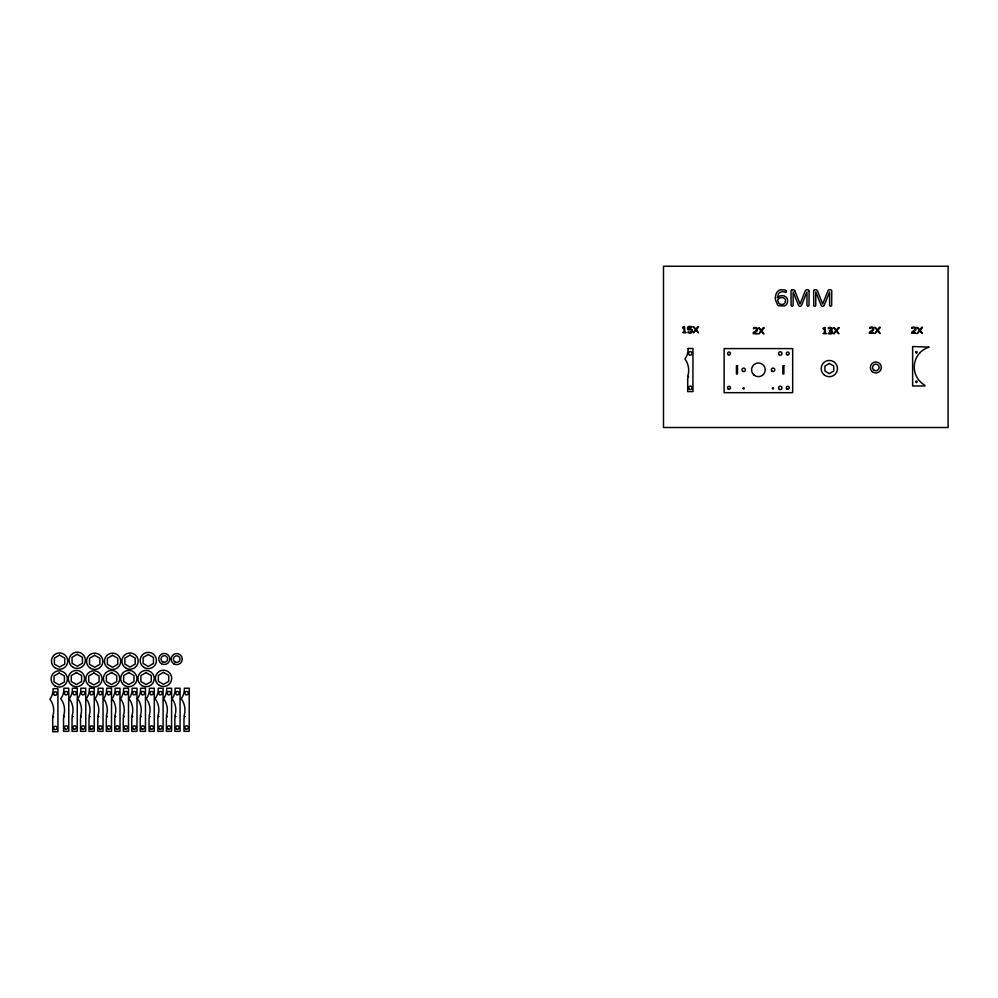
<?xml version="1.0" encoding="UTF-8"?>
<svg xmlns="http://www.w3.org/2000/svg" width="998" height="998" viewBox="0 0 998 998"><rect width="100%" height="100%" fill="white"/><g stroke="black" fill="none" stroke-linecap="round" stroke-linejoin="round"><path stroke-width="1.5" d="M687.722 329.527L688.645 330.051A2.932 2.932 0 0 1 690.154 329.664L690.279 329.664A1.36 1.36 0 0 1 691.177 330.064L691.464 330.762A1.435 1.435 0 0 1 691.352 331.511M687.734 329.415C685.564 323.676 697.377 327.893 688.919 327.294L688.62 329.24A3.256 3.256 0 0 1 690.391 328.878L691.165 329.041A1.834 1.834 0 0 1 692.213 330.201M691.34 331.511L690.217 332.147A4.004 4.004 0 0 1 689.531 332.172A2.932 2.932 0 0 1 688.321 331.847L687.847 332.471A3.468 3.468 0 0 0 689.319 332.97A3.693 3.693 0 0 0 690.928 332.845M928.913 347.117L912.634 346.518L912.634 386.001L925.034 385.964L924.709 385.166A20.908 20.908 0 0 1 915.228 373.352A20.808 20.808 0 0 1 914.779 362.436A21.008 21.008 0 0 1 919.669 353.043M756.521 330.126L756.659 328.853L755.511 328.305A3.855 3.855 0 0 0 753.789 328.629M828.328 327.855L828.465 328.504M755.686 331.785L755.773 331.723A8.196 8.196 0 0 0 756.771 330.974M871.491 331.586L871.404 331.648A9.78 9.78 0 0 0 870.593 332.234A1.559 1.559 0 0 0 870.144 332.758L873.724 333.232L869.32 333.157A1.497 1.497 0 0 1 869.582 332.197A3.767 3.767 0 0 1 870.268 331.486A8.421 8.421 0 0 1 871.154 330.862A14.845 14.845 0 0 0 871.94 330.338A4.354 4.354 0 0 0 872.714 329.677L872.838 328.404L871.691 327.855A3.855 3.855 0 0 0 869.969 328.18M871.953 331.274L872.052 331.211A8.196 8.196 0 0 0 872.951 330.525A3.493 3.493 0 0 0 873.275 330.176L873.687 329.465A1.684 1.684 0 0 0 873.786 328.916L873.749 328.567A1.634 1.634 0 0 0 873.412 327.818L873.175 327.569M755.224 332.097L755.224 332.097A9.78 9.78 0 0 0 754.401 332.683M913.706 331.61L913.532 331.735A9.78 9.78 0 0 0 912.808 332.259A1.559 1.559 0 0 0 912.359 332.783L915.952 333.22L911.536 333.132A1.497 1.497 0 0 1 911.798 332.222A3.767 3.767 0 0 1 912.484 331.511A8.421 8.421 0 0 1 913.37 330.887A14.845 14.845 0 0 0 914.156 330.363A4.354 4.354 0 0 0 914.929 329.702L915.054 328.417L913.919 327.88A3.855 3.855 0 0 0 912.184 328.205M911.86 327.556L912.022 328.242M683.106 327.955L684.042 327.494L684.042 332.134C678.79 332.87 689.73 333.132 684.878 332.134L684.478 326.521M823.537 328.916L824.473 328.454L824.473 333.095C819.221 333.831 830.124 334.105 825.309 333.095L824.909 327.481M690.928 332.833L691.689 332.421A1.659 1.659 0 0 0 692.15 331.785L692.288 331.249A2.844 2.844 0 0 0 692.275 330.538L692.2 330.188M684.241 326.521L682.607 327.332L682.869 328.005M830.299 333.157L831.721 331.91L829.725 330.999M753.602 328.679L753.465 327.98A4.516 4.516 0 0 1 755.498 327.519L756.06 327.569A2.071 2.071 0 0 1 756.983 328.018L757.233 328.267A1.684 1.684 0 0 1 757.507 329.914L757.095 330.625A3.493 3.493 0 0 1 756.771 330.974M869.782 328.23L869.645 327.531A4.516 4.516 0 0 1 871.678 327.07L872.24 327.119A2.071 2.071 0 0 1 873.175 327.569M792.4 289.732L793.31 289.732A1.609 1.609 0 0 1 794.707 290.717M824.672 327.481L823.051 328.292L823.313 328.966M829.538 330.999C828.028 330.113 833.979 329.215 830.386 328.18A3.481 3.481 0 0 0 828.652 328.467M915.628 327.843L915.391 327.594A2.071 2.071 0 0 0 914.467 327.144L913.894 327.082A4.516 4.516 0 0 0 911.86 327.544M794.732 290.717L800.059 303.978L805.374 290.717A1.609 1.609 0 0 1 806.808 289.707L807.582 289.732A1.472 1.472 0 0 1 809.066 291.179M809.104 291.279L809.004 305.712L807.769 306.286L806.97 305.363L806.97 291.952L801.556 305.338A1.622 1.622 0 0 1 798.562 305.338L793.148 291.952L793.123 305.463L792.35 306.286L791.14 305.8L791.015 291.279A1.522 1.522 0 0 1 791.277 290.393A1.697 1.697 0 0 1 791.664 290.006A1.522 1.522 0 0 1 792.412 289.744M919.632 353.105A20.808 20.808 0 0 1 928.826 347.217M914.268 331.236A8.196 8.196 0 0 0 915.178 330.55A3.493 3.493 0 0 0 915.503 330.201L915.915 329.49A1.684 1.684 0 0 0 915.628 327.88M754.413 332.696A1.559 1.559 0 0 0 753.952 333.207L757.544 333.681L753.141 333.606A1.497 1.497 0 0 1 753.403 332.646A3.767 3.767 0 0 1 754.076 331.935A8.421 8.421 0 0 1 754.962 331.311A14.845 14.845 0 0 0 755.76 330.787A4.354 4.354 0 0 0 756.534 330.126M828.328 327.855A3.955 3.955 0 0 1 830.623 327.419L831.895 327.918A1.36 1.36 0 0 1 832.282 328.554L831.247 330.575L831.908 330.849A1.534 1.534 0 0 1 832.444 331.473A1.659 1.659 0 0 1 831.97 333.482M830.299 333.145A3.867 3.867 0 0 1 828.677 332.958L828.29 333.594A5.077 5.077 0 0 0 830.436 333.956L831.421 333.769A2.208 2.208 0 0 0 831.958 333.469M813.919 290.393A1.697 1.697 0 0 1 814.306 290.006A1.522 1.522 0 0 1 815.042 289.744L815.94 289.732A1.609 1.609 0 0 1 817.35 290.717L822.689 303.978L828.016 290.717A1.609 1.609 0 0 1 829.438 289.707L830.211 289.732A1.472 1.472 0 0 1 831.197 290.081A1.572 1.572 0 0 1 831.746 291.279L831.646 305.712L830.398 306.286L829.612 305.363L829.612 291.952L824.198 305.338A1.622 1.622 0 0 1 821.192 305.338L815.778 291.952L815.765 305.463L814.979 306.286L813.782 305.8L813.644 291.279A1.522 1.522 0 0 1 813.919 290.393M688.059 348.477L688.046 350.123A15.694 15.694 0 0 1 684.915 359.006A16.205 16.205 0 0 1 687.622 364.083A18.875 18.875 0 0 1 687.709 376.358L688.545 376.72L687.722 378.192L687.722 391.59L692.949 391.59L692.949 348.477L688.059 348.477M775.409 297.529L775.396 297.766A27.171 27.171 0 0 0 775.471 299.787L777.579 304.989A5.015 5.015 0 0 0 778.752 305.787L784.44 305.962A5.177 5.177 0 0 0 786.062 304.889L786.674 304.19A4.84 4.84 0 0 0 787.434 302.544L787.597 301.621A7.198 7.198 0 0 0 787.534 300.061L787.148 298.651A4.965 4.965 0 0 0 786.112 297.117A5.202 5.202 0 0 0 782.37 295.658A7.884 7.884 0 0 0 780.536 295.782L778.24 296.868A4.441 4.441 0 0 0 777.442 297.678L778.428 293.874A4.953 4.953 0 0 1 779.9 292.327L782.083 291.678A8.184 8.184 0 0 1 783.106 291.703A6.662 6.662 0 0 1 785.276 292.227A1.634 1.634 0 0 0 785.987 292.439L786.449 290.68A10.504 10.504 0 0 0 784.653 289.931L780.523 289.769A5.227 5.227 0 0 0 778.951 290.418A6.562 6.562 0 0 0 776.856 292.451A8.583 8.583 0 0 0 775.745 295.196A16.03 16.03 0 0 0 775.508 296.443L775.409 297.529M698.55 326.857L696.367 329.702L698.425 332.858L695.856 330.326L693.361 332.87L695.419 329.714L693.336 326.62L695.918 329.091L697.926 326.546L698.55 326.882M764.006 327.93L761.823 330.787L763.882 333.943L761.312 331.398L758.792 333.931L760.875 330.8L758.792 327.693L761.374 330.176L763.383 327.618L764.006 327.968M838.994 327.818L836.798 330.675L838.881 333.794L836.299 331.286L833.829 333.856L835.862 330.675L833.767 327.581L836.349 330.051L838.357 327.506L838.994 327.818M880.199 327.481L878.003 330.338L880.074 333.494L877.504 330.949L875.009 333.494L877.067 330.35L874.972 327.244L877.554 329.727L879.562 327.169L880.186 327.519M922.414 327.506L920.218 330.363L922.314 333.482L919.719 330.974L917.249 333.544L919.283 330.375L917.187 327.269L919.769 329.752L921.778 327.194L922.414 327.506M743.036 388.297C744.084 390.854 744.907 386.288 743.036 388.297M772.402 388.297C773.375 390.854 774.423 386.276 772.402 388.297M915.653 352.219C917.012 355.5 918.085 349.624 915.653 352.219M915.653 381.585C917 384.866 918.11 379.015 915.653 381.585M785.463 301.309L785.364 301.907A3.219 3.219 0 0 1 784.89 302.98A3.468 3.468 0 0 1 784.391 303.542A3.393 3.393 0 0 1 783.355 304.178A4.553 4.553 0 0 1 781.509 304.415A4.229 4.229 0 0 1 779.962 304.103A3.518 3.518 0 0 1 778.814 303.255L777.554 300.136A4.953 4.953 0 0 1 778.939 298.489A4.279 4.279 0 0 1 780.149 297.853L781.209 297.604A6.387 6.387 0 0 1 782.37 297.566L783.929 297.99A2.595 2.595 0 0 1 784.615 298.539A3.368 3.368 0 0 1 785.314 299.787L785.438 300.361A4.466 4.466 0 0 1 785.463 301.309M53.518 716.888L52.707 718.348L52.707 731.734L57.921 731.734L57.921 688.657L53.031 688.657L53.031 690.292A15.631 15.631 0 0 1 49.9 699.174A15.956 15.956 0 0 1 52.62 704.239A18.787 18.787 0 0 1 52.707 716.527L53.518 716.888M64.371 716.464L63.548 717.924L63.548 731.309L68.775 731.309L68.775 688.233L63.872 688.233L63.872 689.868A15.631 15.631 0 0 1 60.753 698.75A15.956 15.956 0 0 1 63.46 703.815A18.787 18.787 0 0 1 63.548 716.102L64.371 716.464M72.854 716.464L72.031 717.924L72.031 731.309L77.258 731.309L77.258 688.233L72.367 688.233L72.367 689.868A15.631 15.631 0 0 1 69.236 698.75A15.956 15.956 0 0 1 71.956 703.815A18.787 18.787 0 0 1 72.031 716.102L72.854 716.464M81.337 716.464L80.526 717.924L80.526 731.309L85.741 731.309L85.741 688.233L80.85 688.233L80.85 689.868A15.631 15.631 0 0 1 77.719 698.75A15.956 15.956 0 0 1 80.439 703.815A18.787 18.787 0 0 1 80.526 716.102L81.337 716.464M89.82 716.464L89.009 717.924L89.009 731.309L94.236 731.309L94.236 688.233L89.333 688.233L89.333 689.868A15.631 15.631 0 0 1 86.202 698.75A15.956 15.956 0 0 1 88.922 703.815A18.787 18.787 0 0 1 89.009 716.102L89.82 716.464M98.64 716.464L97.816 717.924L97.816 731.309L103.043 731.309L103.043 688.233L98.153 688.233L98.153 689.868A15.631 15.631 0 0 1 95.022 698.75A15.956 15.956 0 0 1 97.729 703.815A18.787 18.787 0 0 1 97.816 716.102L98.64 716.464M107.123 716.464L106.312 717.924L106.312 731.309L111.527 731.309L111.527 688.233L106.636 688.233L106.636 689.868A15.631 15.631 0 0 1 103.505 698.75A15.956 15.956 0 0 1 106.225 703.815A18.787 18.787 0 0 1 106.312 716.102L107.123 716.464M115.606 716.464L114.795 717.924L114.795 731.309L120.01 731.309L120.01 688.233L115.119 688.233L115.119 689.868A15.631 15.631 0 0 1 111.988 698.75A15.956 15.956 0 0 1 114.708 703.815A18.787 18.787 0 0 1 114.795 716.102L115.606 716.464M124.089 716.464L123.278 717.924L123.278 731.309L128.505 731.309L128.505 688.233L123.602 688.233L123.602 689.868A15.631 15.631 0 0 1 120.484 698.75A15.956 15.956 0 0 1 123.191 703.815A18.787 18.787 0 0 1 123.278 716.102L124.089 716.464M132.584 716.464L131.761 717.924L131.761 731.309L136.988 731.309L136.988 688.233L132.085 688.233L132.085 689.868A15.631 15.631 0 0 1 128.967 698.75A15.956 15.956 0 0 1 131.674 703.815A18.787 18.787 0 0 1 131.761 716.102L132.584 716.464M141.067 716.464L140.256 717.924L140.256 731.309L145.471 731.309L145.471 688.233L140.581 688.233L140.581 689.868A15.631 15.631 0 0 1 137.45 698.75A15.956 15.956 0 0 1 140.169 703.815A18.787 18.787 0 0 1 140.256 716.102L141.067 716.464M149.875 716.464L149.064 717.924L149.064 731.309L154.291 731.309L154.291 688.233L149.388 688.233L149.388 689.868A15.631 15.631 0 0 1 146.257 698.75A15.956 15.956 0 0 1 148.976 703.815A18.787 18.787 0 0 1 149.064 716.102L149.875 716.464M158.694 716.464L157.871 717.924L157.871 731.309L163.098 731.309L163.098 688.233L158.208 688.233L158.208 689.868A15.631 15.631 0 0 1 155.077 698.75A15.956 15.956 0 0 1 157.784 703.815A18.787 18.787 0 0 1 157.871 716.102L158.694 716.464M167.177 716.464L166.367 717.924L166.367 731.309L171.581 731.309L171.581 688.233L166.691 688.233L166.691 689.868A15.631 15.631 0 0 1 163.56 698.75A15.956 15.956 0 0 1 166.279 703.815A18.787 18.787 0 0 1 166.367 716.102L167.177 716.464M175.66 716.464L174.85 717.924L174.85 731.309L180.064 731.309L180.064 688.233L175.174 688.233L175.174 689.868A15.631 15.631 0 0 1 172.043 698.75A15.956 15.956 0 0 1 174.762 703.815A18.787 18.787 0 0 1 174.85 716.102L175.66 716.464M184.805 716.464L183.981 717.924L183.981 731.309L189.208 731.309L189.208 688.233L184.318 688.233L184.318 689.868A15.631 15.631 0 0 1 181.187 698.75A15.956 15.956 0 0 1 183.894 703.815A18.787 18.787 0 0 1 183.981 716.102L184.805 716.464M829.326 363.472L824.934 366.017L824.934 371.094L829.326 373.639L833.742 371.094L833.742 366.017L829.326 363.472M59.581 655.125L54.391 658.106L54.391 664.094L59.581 667.076L64.758 664.094L64.758 658.106L59.581 655.125M77.233 654.314L72.056 657.308L72.056 663.283L77.233 666.277L82.422 663.283L82.422 657.308L77.233 654.314M59.244 672.976L54.067 675.958L54.067 681.946L59.244 684.927L64.421 681.946L64.421 675.958L59.244 672.976M94.698 655.324L89.521 658.306L89.521 664.294L94.698 667.288L99.875 664.294L99.875 658.306L94.698 655.324M76.434 672.577L71.257 675.571L71.257 681.547L76.434 684.541L81.611 681.547L81.611 675.571L76.434 672.577M112.562 655.324L107.385 658.306L107.385 664.294L112.562 667.288L117.739 664.294L117.739 658.306L112.562 655.324M93.899 672.976L88.722 675.97L88.722 681.958L93.899 684.94L99.076 681.958L99.076 675.97L93.899 672.976M130.027 655.125L124.837 658.106L124.837 664.094L130.027 667.076L135.204 664.094L135.204 658.106L130.027 655.125M111.564 672.577L106.374 675.571L106.374 681.547L111.564 684.541L116.741 681.547L116.741 675.571L111.564 672.577M148.29 654.501L143.113 657.495L143.113 663.47L148.29 666.464L153.467 663.47L153.467 657.495L148.29 654.501M128.817 672.577L123.64 675.571L123.64 681.547L128.817 684.541L133.994 681.547L133.994 675.571L128.817 672.577M146.082 672.577L140.905 675.571L140.905 681.547L146.082 684.541L151.259 681.547L151.259 675.571L146.082 672.577M163.535 672.378L158.358 675.372L158.358 681.347L163.535 684.341L168.724 681.347L168.724 675.372L163.535 672.378M948.1 266.266L663.495 266.266L663.495 427.506L948.1 427.506L948.1 266.266M792.674 348.601L724.124 348.601L724.124 392.676L792.674 392.676L792.674 348.601M737.497 365.73L736.449 365.73L736.449 373.963L737.497 373.963L737.497 365.73M783.892 365.705L782.844 365.705L782.844 373.938L783.892 373.938L783.892 365.705M144.211 667.55A8.159 8.159 0 0 0 156.449 660.476A8.159 8.159 0 0 0 144.211 653.416A8.159 8.159 0 0 0 144.211 667.55M125.948 668.161A8.159 8.159 0 0 0 138.186 661.1A8.159 8.159 0 0 0 125.948 654.039A8.159 8.159 0 0 0 125.948 668.161M108.483 668.373A8.159 8.159 0 0 0 120.721 661.3A8.159 8.159 0 0 0 108.483 654.239A8.159 8.159 0 0 0 108.483 668.373M90.618 668.373A8.159 8.159 0 0 0 102.856 661.3A8.159 8.159 0 0 0 90.618 654.239A8.159 8.159 0 0 0 90.618 668.373M73.153 667.363A8.159 8.159 0 0 0 85.391 660.302A8.159 8.159 0 0 0 73.153 653.228A8.159 8.159 0 0 0 73.153 667.363M55.501 668.161A8.159 8.159 0 0 0 67.739 661.1A8.159 8.159 0 0 0 55.501 654.039A8.159 8.159 0 0 0 55.501 668.161M159.455 685.426A8.159 8.159 0 0 0 171.706 678.366A8.159 8.159 0 0 0 159.455 671.292A8.159 8.159 0 0 0 159.455 685.426M142.003 685.626A8.159 8.159 0 0 0 154.241 678.565A8.159 8.159 0 0 0 142.003 671.492A8.159 8.159 0 0 0 142.003 685.626M124.738 685.626A8.159 8.159 0 0 0 136.976 678.565A8.159 8.159 0 0 0 124.738 671.492A8.159 8.159 0 0 0 124.738 685.626M107.472 685.626A8.159 8.159 0 0 0 119.723 678.565A8.159 8.159 0 0 0 107.472 671.492A8.159 8.159 0 0 0 107.472 685.626M89.82 686.025A8.159 8.159 0 0 0 102.058 678.964A8.159 8.159 0 0 0 89.82 671.891A8.159 8.159 0 0 0 89.82 686.025M72.355 685.626A8.159 8.159 0 0 0 84.593 678.565A8.159 8.159 0 0 0 72.355 671.492A8.159 8.159 0 0 0 72.355 685.626M55.164 686.013A8.159 8.159 0 0 0 67.402 678.952A8.159 8.159 0 0 0 55.164 671.879A8.159 8.159 0 0 0 55.164 686.013M185.74 694.608A1.709 1.709 0 0 0 188.31 693.123A1.709 1.709 0 0 0 185.74 691.639A1.709 1.709 0 0 0 185.74 694.608M185.74 729.014A1.709 1.709 0 0 0 188.31 727.53A1.709 1.709 0 0 0 185.74 726.045A1.709 1.709 0 0 0 185.74 729.014M176.596 694.608A1.709 1.709 0 0 0 179.166 693.123A1.709 1.709 0 0 0 176.596 691.639A1.709 1.709 0 0 0 176.596 694.608M176.596 729.014A1.709 1.709 0 0 0 179.166 727.53A1.709 1.709 0 0 0 176.596 726.045A1.709 1.709 0 0 0 176.596 729.014M168.113 694.608A1.709 1.709 0 0 0 170.683 693.123A1.709 1.709 0 0 0 168.113 691.639A1.709 1.709 0 0 0 168.113 694.608M168.113 729.014A1.709 1.709 0 0 0 170.683 727.53A1.709 1.709 0 0 0 168.113 726.045A1.709 1.709 0 0 0 168.113 729.014M159.63 694.608A1.709 1.709 0 0 0 162.2 693.123A1.709 1.709 0 0 0 159.63 691.639A1.709 1.709 0 0 0 159.63 694.608M159.63 729.014A1.709 1.709 0 0 0 162.2 727.53A1.709 1.709 0 0 0 159.63 726.045A1.709 1.709 0 0 0 159.63 729.014M150.823 694.608A1.709 1.709 0 0 0 153.393 693.123A1.709 1.709 0 0 0 150.823 691.639A1.709 1.709 0 0 0 150.823 694.608M150.823 729.014A1.709 1.709 0 0 0 153.393 727.53A1.709 1.709 0 0 0 150.823 726.045A1.709 1.709 0 0 0 150.823 729.014M142.003 694.608A1.709 1.709 0 0 0 144.573 693.123A1.709 1.709 0 0 0 142.003 691.639A1.709 1.709 0 0 0 142.003 694.608M142.003 729.014A1.709 1.709 0 0 0 144.573 727.53A1.709 1.709 0 0 0 142.003 726.045A1.709 1.709 0 0 0 142.003 729.014M133.52 694.608A1.709 1.709 0 0 0 136.09 693.123A1.709 1.709 0 0 0 133.52 691.639A1.709 1.709 0 0 0 133.52 694.608M133.52 729.014A1.709 1.709 0 0 0 136.09 727.53A1.709 1.709 0 0 0 133.52 726.045A1.709 1.709 0 0 0 133.52 729.014M125.037 694.608A1.709 1.709 0 0 0 127.607 693.123A1.709 1.709 0 0 0 125.037 691.639A1.709 1.709 0 0 0 125.037 694.608M125.037 729.014A1.709 1.709 0 0 0 127.607 727.53A1.709 1.709 0 0 0 125.037 726.045A1.709 1.709 0 0 0 125.037 729.014M116.541 694.608A1.709 1.709 0 0 0 119.111 693.123A1.709 1.709 0 0 0 116.541 691.639A1.709 1.709 0 0 0 116.541 694.608M116.541 729.014A1.709 1.709 0 0 0 119.111 727.53A1.709 1.709 0 0 0 116.541 726.045A1.709 1.709 0 0 0 116.541 729.014M108.058 694.608A1.709 1.709 0 0 0 110.628 693.123A1.709 1.709 0 0 0 108.058 691.639A1.709 1.709 0 0 0 108.058 694.608M108.058 729.014A1.709 1.709 0 0 0 110.628 727.53A1.709 1.709 0 0 0 108.058 726.045A1.709 1.709 0 0 0 108.058 729.014M99.575 694.608A1.709 1.709 0 0 0 102.145 693.123A1.709 1.709 0 0 0 99.575 691.639A1.709 1.709 0 0 0 99.575 694.608M99.575 729.014A1.709 1.709 0 0 0 102.145 727.53A1.709 1.709 0 0 0 99.575 726.045A1.709 1.709 0 0 0 99.575 729.014M90.768 694.608A1.709 1.709 0 0 0 93.338 693.123A1.709 1.709 0 0 0 90.768 691.639A1.709 1.709 0 0 0 90.768 694.608M90.768 729.014A1.709 1.709 0 0 0 93.338 727.53A1.709 1.709 0 0 0 90.768 726.045A1.709 1.709 0 0 0 90.768 729.014M82.273 694.608A1.709 1.709 0 0 0 84.842 693.123A1.709 1.709 0 0 0 82.273 691.639A1.709 1.709 0 0 0 82.273 694.608M82.273 729.014A1.709 1.709 0 0 0 84.842 727.53A1.709 1.709 0 0 0 82.273 726.045A1.709 1.709 0 0 0 82.273 729.014M73.79 694.608A1.709 1.709 0 0 0 76.359 693.123A1.709 1.709 0 0 0 73.79 691.639A1.709 1.709 0 0 0 73.79 694.608M73.79 729.014A1.709 1.709 0 0 0 76.359 727.53A1.709 1.709 0 0 0 73.79 726.045A1.709 1.709 0 0 0 73.79 729.014M65.307 694.608A1.709 1.709 0 0 0 67.876 693.123A1.709 1.709 0 0 0 65.307 691.639A1.709 1.709 0 0 0 65.307 694.608M65.307 729.014A1.709 1.709 0 0 0 67.876 727.53A1.709 1.709 0 0 0 65.307 726.045A1.709 1.709 0 0 0 65.307 729.014M54.453 695.032A1.709 1.709 0 0 0 57.023 693.548A1.709 1.709 0 0 0 54.453 692.063A1.709 1.709 0 0 0 54.453 695.032M54.453 729.438A1.709 1.709 0 0 0 57.023 727.954A1.709 1.709 0 0 0 54.453 726.469A1.709 1.709 0 0 0 54.453 729.438M162.637 661.824A3.293 3.293 0 0 0 167.589 658.967A3.293 3.293 0 0 0 162.637 656.11A3.293 3.293 0 0 0 162.637 661.824M161.514 663.77A5.551 5.551 0 0 0 169.835 658.967A5.551 5.551 0 0 0 161.514 654.164A5.551 5.551 0 0 0 161.514 663.77M175.074 661.961A3.293 3.293 0 0 0 180.014 659.117A3.293 3.293 0 0 0 175.074 656.26A3.293 3.293 0 0 0 175.074 661.961M173.939 663.92A5.551 5.551 0 0 0 182.26 659.117A5.551 5.551 0 0 0 173.939 654.301A5.551 5.551 0 0 0 173.939 663.92M873.712 369.959A3.281 3.281 0 0 0 879.076 368.037A3.281 3.281 0 0 0 874.735 364.357A3.281 3.281 0 0 0 873.712 369.959M872.277 371.655A5.526 5.526 0 0 0 881.271 368.437A5.526 5.526 0 0 0 873.986 362.249A5.526 5.526 0 0 0 872.277 371.655M742.599 371.131A1.709 1.709 0 0 0 745.394 370.133A1.709 1.709 0 0 0 743.136 368.2A1.709 1.709 0 0 0 742.599 371.131M771.978 371.131A1.709 1.709 0 0 0 774.772 370.133A1.709 1.709 0 0 0 772.514 368.2A1.709 1.709 0 0 0 771.978 371.131M753.964 375.048A6.849 6.849 0 0 0 765.129 371.056A6.849 6.849 0 0 0 756.085 363.384A6.849 6.849 0 0 0 753.964 375.048M779.413 354.976A1.709 1.709 0 0 0 781.983 353.492A1.709 1.709 0 0 0 779.413 352.007A1.709 1.709 0 0 0 779.413 354.976M787.023 354.752A1.46 1.46 0 0 0 789.218 353.492A1.46 1.46 0 0 0 787.023 352.219A1.46 1.46 0 0 0 787.023 354.752M728.278 389.045A1.46 1.46 0 0 0 730.474 387.785A1.46 1.46 0 0 0 728.278 386.513A1.46 1.46 0 0 0 728.278 389.045M728.278 354.752A1.46 1.46 0 0 0 730.474 353.492A1.46 1.46 0 0 0 728.278 352.219A1.46 1.46 0 0 0 728.278 354.752M787.023 389.045A1.46 1.46 0 0 0 789.218 387.785A1.46 1.46 0 0 0 787.023 386.513A1.46 1.46 0 0 0 787.023 389.045M779.413 389.407A1.709 1.709 0 0 0 781.983 387.923A1.709 1.709 0 0 0 779.413 386.438A1.709 1.709 0 0 0 779.413 389.407M689.493 389.295A1.709 1.709 0 0 0 692.063 387.81A1.709 1.709 0 0 0 689.493 386.326A1.709 1.709 0 0 0 689.493 389.295M689.231 354.677A1.709 1.709 0 0 0 692.038 353.679A1.709 1.709 0 0 0 689.768 351.758A1.709 1.709 0 0 0 689.231 354.677M824.061 374.774A8.146 8.146 0 0 0 837.347 370.021A8.146 8.146 0 0 0 826.594 360.889A8.146 8.146 0 0 0 824.061 374.774"/></g></svg>
